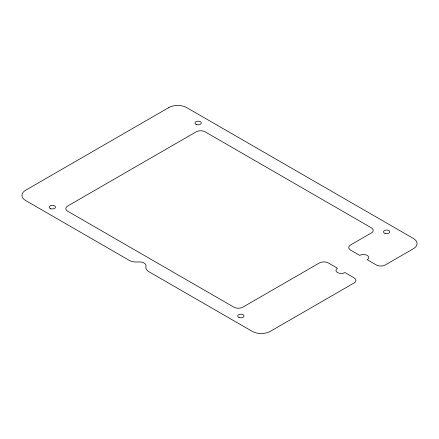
<?xml version="1.0" encoding="UTF-8"?>
<svg xmlns="http://www.w3.org/2000/svg" width="439" height="439" viewBox="0 0 439 439"><rect width="100%" height="100%" fill="white"/><g stroke="black" fill="none" stroke-linecap="round" stroke-linejoin="round"><path stroke-width="0.66" d="M168.834 107.571L25.632 190.246A12.594 7.271 0 0 0 25.632 200.535L129.071 260.256A10.498 6.058 0 0 0 138.285 261.94A6.667 3.847 0 0 1 145.989 266.391A10.498 6.058 0 0 0 148.909 271.708L252.354 331.429A12.594 7.271 0 0 0 270.166 331.429L354.086 282.979A6.3 3.638 0 0 0 354.086 277.832L344.911 272.537A5.246 3.029 0 0 1 337.492 272.537A5.246 3.029 0 0 1 337.492 268.251L328.312 262.956A6.3 3.638 0 0 0 319.405 262.956L242.805 307.179A6.3 3.638 0 0 1 233.899 307.179L67.639 211.186A6.3 3.638 0 0 1 67.639 206.045L196.195 131.821A6.3 3.638 0 0 1 205.101 131.821L371.361 227.814A6.3 3.638 0 0 1 371.361 232.955L350.58 244.957A6.3 3.638 0 0 0 350.58 250.098L359.755 255.394A5.246 3.029 0 0 1 367.18 255.394A5.246 3.029 0 0 1 367.18 259.679L376.355 264.98A6.3 3.638 0 0 0 385.261 264.98L413.368 248.754A12.594 7.271 0 0 0 413.368 238.465L186.646 107.571A12.594 7.271 0 0 0 168.834 107.571M50.77 208.734A3.15 1.816 0 0 0 55.495 207.159A3.15 1.816 0 0 0 50.77 205.584A3.15 1.816 0 0 0 50.77 208.734M196.359 124.5A3.15 1.816 0 0 0 201.265 123.123A3.15 1.816 0 0 0 196.743 121.362A3.15 1.816 0 0 0 196.359 124.5M239.112 317.512A3.15 1.816 0 0 0 244.018 316.135A3.15 1.816 0 0 0 239.502 314.368A3.15 1.816 0 0 0 239.112 317.512M385.08 233.416A3.15 1.816 0 0 0 389.805 231.841A3.15 1.816 0 0 0 385.08 230.266A3.15 1.816 0 0 0 385.08 233.416"/></g></svg>
